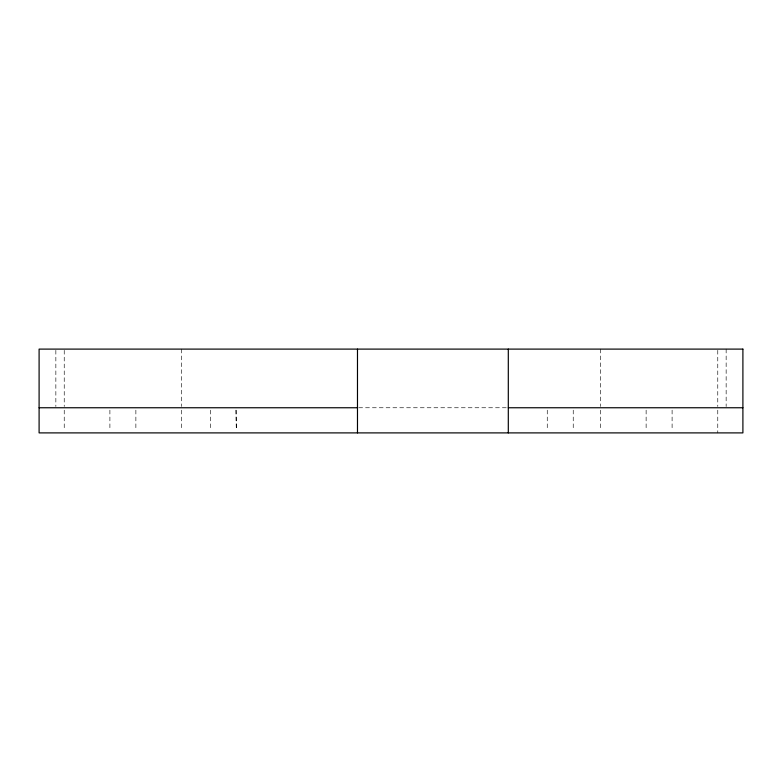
<?xml version="1.0" encoding="UTF-8"?>
<svg xmlns="http://www.w3.org/2000/svg" width="782" height="782" viewBox="0 0 782 782"><rect width="100%" height="100%" fill="white"/><g stroke="black" fill="none" stroke-linecap="round" stroke-linejoin="round"><path stroke-width="0.59" stroke-dasharray="3.91 2.93" d="M358.703 407.754L507.088 407.754M235.783 410.149L236.35 430.501M726.146 349.104L726.146 406.532M717.768 350.326L717.768 406.532M717.768 410.149L717.768 432.896M672.1 410.149L672.1 430.501M646.128 410.149L646.128 430.501M600.468 349.104L600.468 406.532M600.468 410.149L600.468 430.501M573.235 410.149L573.235 430.501M547.263 410.149L547.263 430.501M236.418 410.149L236.418 430.501M210.446 410.149L210.446 430.501M181.532 349.104L181.532 406.532M181.532 410.149L181.532 430.501M135.873 410.149L135.873 430.501M109.9 410.149L109.9 430.501M64.232 350.326L64.232 406.532M64.232 410.149L64.232 430.501M55.854 350.326L55.854 406.532"/><path stroke-width="1.17" d="M39.1 407.754L357.482 407.754M508.3 407.754L742.9 407.754M508.3 349.104L508.3 432.896M357.482 349.104L357.482 432.896M742.9 349.104L39.1 349.104L39.1 432.896L742.9 432.896L742.9 349.104"/></g></svg>
